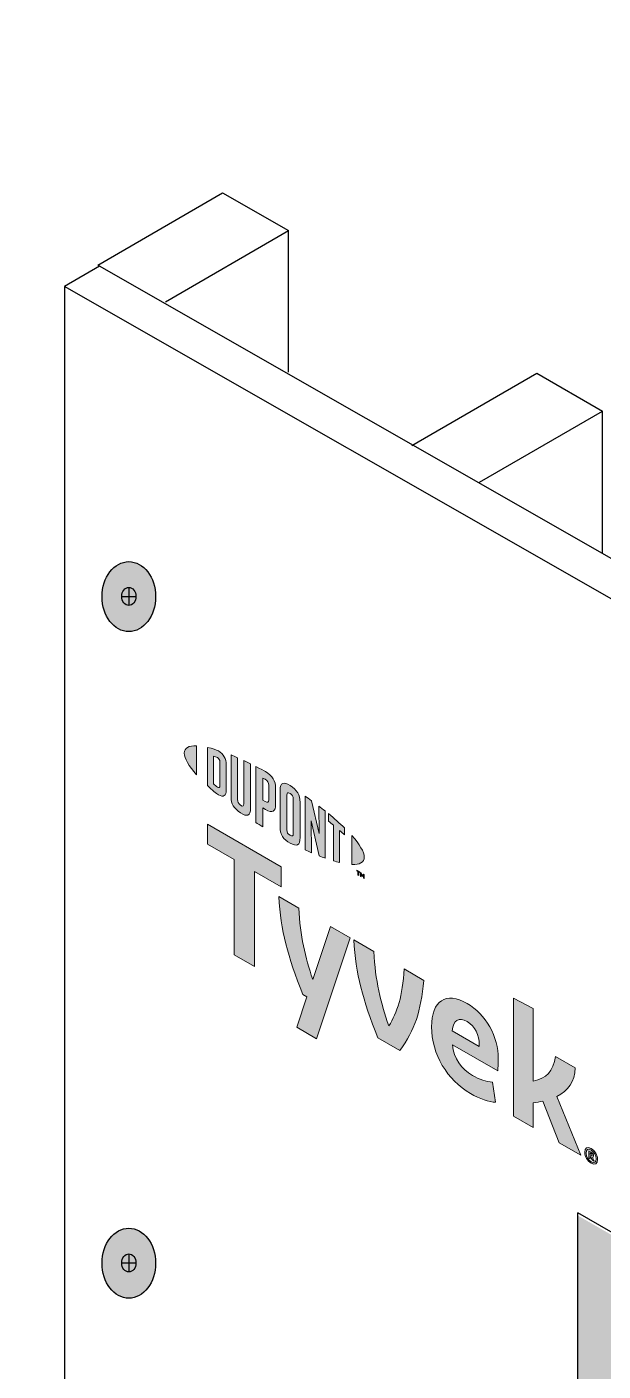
# Model space of a CAD drawing. Header units: inches. Extents: x -20.7 to 76.3, y -55.2 to 19.1.
# Drawn here: x 2.544 to 3.638, y -27.464 to -24.914 of the extents above; entities that cross this region are included whole.
import ezdxf

# ---------------------------------------------------------------- set-up
doc = ezdxf.new("R2010")
doc.units = ezdxf.units.IN
doc.header["$MEASUREMENT"] = 0
for name, color, linetype, lineweight in [('.ATI-HATCH', 7, 'Continuous', 0), ('G-ANNO-TTLB', 7, 'Continuous', 0), ('LOGOS', 7, 'Continuous', 0), ('TYVEK', 7, 'Continuous', 0)]:
    doc.layers.add(name, color=color, linetype=linetype, lineweight=lineweight)

# ---------------------------------------------------------------- blocks, each defined once
blk = doc.blocks.new('Block_584')
at = {"layer": 'LOGOS', "true_color": 0x848484, "transparency": 33554687}
h = blk.add_hatch(color=252, dxfattribs=at)
h.dxf.hatch_style = 2
edge = h.paths.add_edge_path()
edge.add_spline(control_points=[(2.8427, -26.292), (2.8427, -26.3021), (2.8512, -26.3164), (2.866, -26.333), (2.866, -26.333), (2.866, -26.2782), (2.866, -26.2782), (2.8512, -26.2777), (2.8427, -26.2821), (2.8427, -26.292)], knot_values=[0, 0, 0, 0, 1, 1, 1, 2, 2, 2, 3, 3, 3, 3], degree=3, periodic=0)
h = blk.add_hatch(color=252, dxfattribs=at)
h.dxf.hatch_style = 2
edge = h.paths.add_edge_path()
edge.add_spline(control_points=[(2.9105, -26.3536), (2.9105, -26.3578), (2.9083, -26.3579), (2.9057, -26.3564), (2.9036, -26.3552), (2.9005, -26.3525), (2.8979, -26.3502), (2.8979, -26.3502), (2.8979, -26.2979), (2.8979, -26.2979), (2.9005, -26.2986), (2.9036, -26.2995), (2.9057, -26.3007), (2.9083, -26.3022), (2.9105, -26.3049), (2.9105, -26.3091), (2.9105, -26.3091), (2.9105, -26.3536), (2.9105, -26.3536)], knot_values=[0, 0, 0, 0, 1, 1, 1, 2, 2, 2, 3, 3, 3, 4, 4, 4, 5, 5, 5, 6, 6, 6, 6], degree=3, periodic=0)
edge = h.paths.add_edge_path()
edge.add_spline(control_points=[(2.9074, -26.288), (2.9033, -26.2856), (2.8973, -26.2836), (2.8865, -26.2812), (2.8865, -26.2812), (2.8865, -26.3538), (2.8865, -26.3538), (2.896, -26.3625), (2.9033, -26.3687), (2.9074, -26.3711), (2.9169, -26.3766), (2.9223, -26.373), (2.9223, -26.3622), (2.9223, -26.3622), (2.9223, -26.3141), (2.9223, -26.3141), (2.9223, -26.3033), (2.9169, -26.2935), (2.9074, -26.288)], knot_values=[0, 0, 0, 0, 1, 1, 1, 2, 2, 2, 3, 3, 3, 4, 4, 4, 5, 5, 5, 6, 6, 6, 6], degree=3, periodic=0)
h = blk.add_hatch(color=252, dxfattribs=at)
h.dxf.hatch_style = 2
edge = h.paths.add_edge_path()
edge.add_spline(control_points=[(2.9555, -26.3881), (2.9555, -26.3923), (2.9543, -26.3942), (2.9497, -26.3909), (2.9452, -26.3877), (2.944, -26.3848), (2.944, -26.3799), (2.944, -26.3799), (2.944, -26.3009), (2.944, -26.3009), (2.941, -26.2995), (2.9344, -26.2968), (2.9315, -26.2956), (2.9315, -26.2956), (2.9315, -26.3755), (2.9315, -26.3755), (2.9315, -26.3882), (2.9369, -26.3963), (2.9497, -26.4054), (2.9614, -26.4136), (2.9686, -26.411), (2.9686, -26.3968), (2.9686, -26.3968), (2.9686, -26.3125), (2.9686, -26.3125), (2.9661, -26.3112), (2.9581, -26.3074), (2.9555, -26.3062), (2.9555, -26.3062), (2.9555, -26.3881), (2.9555, -26.3881)], knot_values=[0, 0, 0, 0, 1, 1, 1, 2, 2, 2, 3, 3, 3, 4, 4, 4, 5, 5, 5, 6, 6, 6, 7, 7, 7, 8, 8, 8, 9, 9, 9, 10, 10, 10, 10], degree=3, periodic=0)
h = blk.add_hatch(color=252, dxfattribs=at)
h.dxf.hatch_style = 2
edge = h.paths.add_edge_path()
edge.add_spline(control_points=[(3.003, -26.3808), (3.003, -26.3854), (3.0016, -26.3869), (2.9963, -26.3838), (2.9963, -26.3838), (2.9918, -26.3812), (2.9918, -26.3812), (2.9918, -26.3812), (2.9918, -26.3393), (2.9918, -26.3393), (2.9938, -26.3403), (2.9949, -26.3409), (2.9961, -26.3416), (3.0018, -26.3449), (3.003, -26.3481), (3.003, -26.3528), (3.003, -26.3528), (3.003, -26.3808), (3.003, -26.3808)], knot_values=[0, 0, 0, 0, 1, 1, 1, 2, 2, 2, 3, 3, 3, 4, 4, 4, 5, 5, 5, 6, 6, 6, 6], degree=3, periodic=0)
edge = h.paths.add_edge_path()
edge.add_spline(control_points=[(2.9969, -26.3272), (2.9946, -26.3259), (2.9863, -26.3215), (2.9787, -26.3176), (2.9787, -26.3176), (2.9787, -26.4239), (2.9787, -26.4239), (2.9813, -26.4255), (2.9881, -26.4299), (2.9918, -26.4321), (2.9918, -26.4321), (2.9918, -26.396), (2.9918, -26.396), (2.9918, -26.396), (2.9969, -26.3989), (2.9969, -26.3989), (3.0105, -26.4068), (3.0162, -26.403), (3.0162, -26.3895), (3.0162, -26.3895), (3.0162, -26.3582), (3.0162, -26.3582), (3.0162, -26.345), (3.0098, -26.3347), (2.9969, -26.3272)], knot_values=[0, 0, 0, 0, 1, 1, 1, 2, 2, 2, 3, 3, 3, 4, 4, 4, 5, 5, 5, 6, 6, 6, 7, 7, 7, 8, 8, 8, 8], degree=3, periodic=0)
h = blk.add_hatch(color=252, dxfattribs=at)
h.dxf.hatch_style = 2
edge = h.paths.add_edge_path()
edge.add_spline(control_points=[(3.0496, -26.4448), (3.0496, -26.449), (3.0483, -26.4505), (3.0437, -26.448), (3.039, -26.4454), (3.0377, -26.4423), (3.0377, -26.4379), (3.0377, -26.4379), (3.0377, -26.3717), (3.0377, -26.3717), (3.0377, -26.3673), (3.039, -26.3656), (3.0437, -26.3685), (3.0483, -26.3714), (3.0496, -26.3743), (3.0496, -26.3785), (3.0496, -26.3785), (3.0496, -26.4448), (3.0496, -26.4448)], knot_values=[0, 0, 0, 0, 1, 1, 1, 2, 2, 2, 3, 3, 3, 4, 4, 4, 5, 5, 5, 6, 6, 6, 6], degree=3, periodic=0)
edge = h.paths.add_edge_path()
edge.add_spline(control_points=[(3.0437, -26.3537), (3.0317, -26.346), (3.0245, -26.348), (3.0245, -26.362), (3.0245, -26.362), (3.0245, -26.4315), (3.0245, -26.4315), (3.0245, -26.4463), (3.031, -26.4562), (3.0437, -26.4629), (3.0562, -26.4695), (3.0627, -26.4678), (3.0627, -26.4521), (3.0627, -26.4521), (3.0627, -26.3857), (3.0627, -26.3857), (3.0627, -26.3707), (3.0568, -26.362), (3.0437, -26.3537)], knot_values=[0, 0, 0, 0, 1, 1, 1, 2, 2, 2, 3, 3, 3, 4, 4, 4, 5, 5, 5, 6, 6, 6, 6], degree=3, periodic=0)
h = blk.add_hatch(color=252, dxfattribs=at)
h.dxf.hatch_style = 2
edge = h.paths.add_edge_path()
edge.add_spline(control_points=[(3.0989, -26.4447), (3.0989, -26.4447), (3.0844, -26.3824), (3.0844, -26.3824), (3.0805, -26.3795), (3.0757, -26.3761), (3.0721, -26.3736), (3.0721, -26.3736), (3.0721, -26.4756), (3.0721, -26.4756), (3.0747, -26.4769), (3.0812, -26.4798), (3.0846, -26.4813), (3.0846, -26.4813), (3.0836, -26.4205), (3.0836, -26.4205), (3.0836, -26.4205), (3.0989, -26.4871), (3.0989, -26.4871), (3.1021, -26.4884), (3.1069, -26.4902), (3.11, -26.4913), (3.11, -26.4913), (3.11, -26.4017), (3.11, -26.4017), (3.1068, -26.3991), (3.1008, -26.3945), (3.098, -26.3924), (3.098, -26.3924), (3.0989, -26.4447), (3.0989, -26.4447)], knot_values=[0, 0, 0, 0, 1, 1, 1, 2, 2, 2, 3, 3, 3, 4, 4, 4, 5, 5, 5, 6, 6, 6, 7, 7, 7, 8, 8, 8, 9, 9, 9, 10, 10, 10, 10], degree=3, periodic=0)
h = blk.add_hatch(color=252, dxfattribs=at)
h.dxf.hatch_style = 2
edge = h.paths.add_edge_path()
edge.add_spline(control_points=[(3.1165, -26.4211), (3.1197, -26.4236), (3.1229, -26.4262), (3.1259, -26.4288), (3.1259, -26.4288), (3.1259, -26.4966), (3.1259, -26.4966), (3.1288, -26.4975), (3.1341, -26.4989), (3.1376, -26.4998), (3.1376, -26.4998), (3.1376, -26.4387), (3.1376, -26.4387), (3.141, -26.4417), (3.1442, -26.4445), (3.1471, -26.4472), (3.1471, -26.4472), (3.1471, -26.4341), (3.1471, -26.4341), (3.1379, -26.4251), (3.128, -26.4164), (3.1165, -26.4069), (3.1165, -26.4069), (3.1165, -26.4211), (3.1165, -26.4211)], knot_values=[0, 0, 0, 0, 1, 1, 1, 2, 2, 2, 3, 3, 3, 4, 4, 4, 5, 5, 5, 6, 6, 6, 7, 7, 7, 8, 8, 8, 8], degree=3, periodic=0)
h = blk.add_hatch(color=252, dxfattribs=at)
h.dxf.hatch_style = 2
edge = h.paths.add_edge_path()
edge.add_spline(control_points=[(3.1844, -26.4893), (3.1844, -26.4994), (3.1759, -26.5039), (3.1611, -26.5034), (3.1611, -26.5034), (3.1611, -26.4486), (3.1611, -26.4486), (3.1759, -26.4652), (3.1844, -26.4794), (3.1844, -26.4893)], knot_values=[0, 0, 0, 0, 1, 1, 1, 2, 2, 2, 3, 3, 3, 3], degree=3, periodic=0)
h = blk.add_hatch(color=252, dxfattribs=at)
h.dxf.hatch_style = 2
edge = h.paths.add_edge_path()
edge.add_spline(control_points=[(3.1775, -26.5183), (3.1775, -26.5183), (3.1789, -26.5191), (3.1789, -26.5191), (3.1789, -26.5191), (3.181, -26.5241), (3.181, -26.5241), (3.181, -26.5241), (3.1831, -26.5215), (3.1831, -26.5215), (3.1831, -26.5215), (3.1844, -26.5223), (3.1844, -26.5223), (3.1844, -26.5223), (3.1844, -26.5302), (3.1844, -26.5302), (3.1844, -26.5302), (3.1832, -26.5295), (3.1832, -26.5295), (3.1832, -26.5295), (3.1832, -26.5239), (3.1832, -26.5239), (3.1832, -26.5239), (3.181, -26.5264), (3.181, -26.5264), (3.181, -26.5264), (3.1809, -26.5263), (3.1809, -26.5263), (3.1809, -26.5263), (3.1788, -26.5213), (3.1788, -26.5213), (3.1788, -26.5213), (3.1788, -26.5269), (3.1788, -26.5269), (3.1788, -26.5269), (3.1775, -26.5262), (3.1775, -26.5262), (3.1775, -26.5262), (3.1775, -26.5183), (3.1775, -26.5183)], knot_values=[0, 0, 0, 0, 1, 1, 1, 2, 2, 2, 3, 3, 3, 4, 4, 4, 5, 5, 5, 6, 6, 6, 7, 7, 7, 8, 8, 8, 9, 9, 9, 10, 10, 10, 11, 11, 11, 12, 12, 12, 13, 13, 13, 13], degree=3, periodic=0)
edge = h.paths.add_edge_path()
edge.add_spline(control_points=[(3.1726, -26.5169), (3.1726, -26.5169), (3.1705, -26.5156), (3.1705, -26.5156), (3.1705, -26.5156), (3.1705, -26.5142), (3.1705, -26.5142), (3.1705, -26.5142), (3.176, -26.5175), (3.176, -26.5175), (3.176, -26.5175), (3.176, -26.5188), (3.176, -26.5188), (3.176, -26.5188), (3.1739, -26.5176), (3.1739, -26.5176), (3.1739, -26.5176), (3.1739, -26.5241), (3.1739, -26.5241), (3.1739, -26.5241), (3.1726, -26.5234), (3.1726, -26.5234), (3.1726, -26.5234), (3.1726, -26.5169), (3.1726, -26.5169)], knot_values=[0, 0, 0, 0, 1, 1, 1, 2, 2, 2, 3, 3, 3, 4, 4, 4, 5, 5, 5, 6, 6, 6, 7, 7, 7, 8, 8, 8, 8], degree=3, periodic=0)
at = {"layer": 'LOGOS'}
for points, knots in [([(2.8427, -26.292), (2.8427, -26.3021), (2.8512, -26.3164), (2.866, -26.333), (2.866, -26.333), (2.866, -26.2782), (2.866, -26.2782), (2.8512, -26.2777), (2.8427, -26.2821), (2.8427, -26.292)], [0, 0, 0, 0, 1, 1, 1, 2, 2, 2, 3, 3, 3, 3]), ([(2.9074, -26.288), (2.9033, -26.2856), (2.8973, -26.2836), (2.8865, -26.2812), (2.8865, -26.2812), (2.8865, -26.3538), (2.8865, -26.3538), (2.896, -26.3625), (2.9033, -26.3687), (2.9074, -26.3711), (2.9169, -26.3766), (2.9223, -26.373), (2.9223, -26.3622), (2.9223, -26.3622), (2.9223, -26.3141), (2.9223, -26.3141), (2.9223, -26.3033), (2.9169, -26.2935), (2.9074, -26.288)], [0, 0, 0, 0, 1, 1, 1, 2, 2, 2, 3, 3, 3, 4, 4, 4, 5, 5, 5, 6, 6, 6, 6]), ([(2.9105, -26.3536), (2.9105, -26.3578), (2.9083, -26.3579), (2.9057, -26.3564), (2.9036, -26.3552), (2.9005, -26.3525), (2.8979, -26.3502), (2.8979, -26.3502), (2.8979, -26.2979), (2.8979, -26.2979), (2.9005, -26.2986), (2.9036, -26.2995), (2.9057, -26.3007), (2.9083, -26.3022), (2.9105, -26.3049), (2.9105, -26.3091), (2.9105, -26.3091), (2.9105, -26.3536), (2.9105, -26.3536)], [0, 0, 0, 0, 1, 1, 1, 2, 2, 2, 3, 3, 3, 4, 4, 4, 5, 5, 5, 6, 6, 6, 6]), ([(2.9555, -26.3881), (2.9555, -26.3923), (2.9543, -26.3942), (2.9497, -26.3909), (2.9452, -26.3877), (2.944, -26.3848), (2.944, -26.3799), (2.944, -26.3799), (2.944, -26.3009), (2.944, -26.3009), (2.941, -26.2995), (2.9344, -26.2968), (2.9315, -26.2956), (2.9315, -26.2956), (2.9315, -26.3755), (2.9315, -26.3755), (2.9315, -26.3882), (2.9369, -26.3963), (2.9497, -26.4054), (2.9614, -26.4136), (2.9686, -26.411), (2.9686, -26.3968), (2.9686, -26.3968), (2.9686, -26.3125), (2.9686, -26.3125), (2.9661, -26.3112), (2.9581, -26.3074), (2.9555, -26.3062), (2.9555, -26.3062), (2.9555, -26.3881), (2.9555, -26.3881)], [0, 0, 0, 0, 1, 1, 1, 2, 2, 2, 3, 3, 3, 4, 4, 4, 5, 5, 5, 6, 6, 6, 7, 7, 7, 8, 8, 8, 9, 9, 9, 10, 10, 10, 10]), ([(2.9969, -26.3272), (2.9946, -26.3259), (2.9863, -26.3215), (2.9787, -26.3176), (2.9787, -26.3176), (2.9787, -26.4239), (2.9787, -26.4239), (2.9813, -26.4255), (2.9881, -26.4299), (2.9918, -26.4321), (2.9918, -26.4321), (2.9918, -26.396), (2.9918, -26.396), (2.9918, -26.396), (2.9969, -26.3989), (2.9969, -26.3989), (3.0105, -26.4068), (3.0162, -26.403), (3.0162, -26.3895), (3.0162, -26.3895), (3.0162, -26.3582), (3.0162, -26.3582), (3.0162, -26.345), (3.0098, -26.3347), (2.9969, -26.3272)], [0, 0, 0, 0, 1, 1, 1, 2, 2, 2, 3, 3, 3, 4, 4, 4, 5, 5, 5, 6, 6, 6, 7, 7, 7, 8, 8, 8, 8]), ([(3.003, -26.3808), (3.003, -26.3854), (3.0016, -26.3869), (2.9963, -26.3838), (2.9963, -26.3838), (2.9918, -26.3812), (2.9918, -26.3812), (2.9918, -26.3812), (2.9918, -26.3393), (2.9918, -26.3393), (2.9938, -26.3403), (2.9949, -26.3409), (2.9961, -26.3416), (3.0018, -26.3449), (3.003, -26.3481), (3.003, -26.3528), (3.003, -26.3528), (3.003, -26.3808), (3.003, -26.3808)], [0, 0, 0, 0, 1, 1, 1, 2, 2, 2, 3, 3, 3, 4, 4, 4, 5, 5, 5, 6, 6, 6, 6]), ([(3.0437, -26.3537), (3.0317, -26.346), (3.0245, -26.348), (3.0245, -26.362), (3.0245, -26.362), (3.0245, -26.4315), (3.0245, -26.4315), (3.0245, -26.4463), (3.031, -26.4562), (3.0437, -26.4629), (3.0562, -26.4695), (3.0627, -26.4678), (3.0627, -26.4521), (3.0627, -26.4521), (3.0627, -26.3857), (3.0627, -26.3857), (3.0627, -26.3707), (3.0568, -26.362), (3.0437, -26.3537)], [0, 0, 0, 0, 1, 1, 1, 2, 2, 2, 3, 3, 3, 4, 4, 4, 5, 5, 5, 6, 6, 6, 6]), ([(3.0496, -26.4448), (3.0496, -26.449), (3.0483, -26.4505), (3.0437, -26.448), (3.039, -26.4454), (3.0377, -26.4423), (3.0377, -26.4379), (3.0377, -26.4379), (3.0377, -26.3717), (3.0377, -26.3717), (3.0377, -26.3673), (3.039, -26.3656), (3.0437, -26.3685), (3.0483, -26.3714), (3.0496, -26.3743), (3.0496, -26.3785), (3.0496, -26.3785), (3.0496, -26.4448), (3.0496, -26.4448)], [0, 0, 0, 0, 1, 1, 1, 2, 2, 2, 3, 3, 3, 4, 4, 4, 5, 5, 5, 6, 6, 6, 6]), ([(3.0989, -26.4447), (3.0989, -26.4447), (3.0844, -26.3824), (3.0844, -26.3824), (3.0805, -26.3795), (3.0757, -26.3761), (3.0721, -26.3736), (3.0721, -26.3736), (3.0721, -26.4756), (3.0721, -26.4756), (3.0747, -26.4769), (3.0812, -26.4798), (3.0846, -26.4813), (3.0846, -26.4813), (3.0836, -26.4205), (3.0836, -26.4205), (3.0836, -26.4205), (3.0989, -26.4871), (3.0989, -26.4871), (3.1021, -26.4884), (3.1069, -26.4902), (3.11, -26.4913), (3.11, -26.4913), (3.11, -26.4017), (3.11, -26.4017), (3.1068, -26.3991), (3.1008, -26.3945), (3.098, -26.3924), (3.098, -26.3924), (3.0989, -26.4447), (3.0989, -26.4447)], [0, 0, 0, 0, 1, 1, 1, 2, 2, 2, 3, 3, 3, 4, 4, 4, 5, 5, 5, 6, 6, 6, 7, 7, 7, 8, 8, 8, 9, 9, 9, 10, 10, 10, 10]), ([(3.1165, -26.4211), (3.1197, -26.4236), (3.1229, -26.4262), (3.1259, -26.4288), (3.1259, -26.4288), (3.1259, -26.4966), (3.1259, -26.4966), (3.1288, -26.4975), (3.1341, -26.4989), (3.1376, -26.4998), (3.1376, -26.4998), (3.1376, -26.4387), (3.1376, -26.4387), (3.141, -26.4417), (3.1442, -26.4445), (3.1471, -26.4472), (3.1471, -26.4472), (3.1471, -26.4341), (3.1471, -26.4341), (3.1379, -26.4251), (3.128, -26.4164), (3.1165, -26.4069), (3.1165, -26.4069), (3.1165, -26.4211), (3.1165, -26.4211)], [0, 0, 0, 0, 1, 1, 1, 2, 2, 2, 3, 3, 3, 4, 4, 4, 5, 5, 5, 6, 6, 6, 7, 7, 7, 8, 8, 8, 8]), ([(3.1844, -26.4893), (3.1844, -26.4994), (3.1759, -26.5039), (3.1611, -26.5034), (3.1611, -26.5034), (3.1611, -26.4486), (3.1611, -26.4486), (3.1759, -26.4652), (3.1844, -26.4794), (3.1844, -26.4893)], [0, 0, 0, 0, 1, 1, 1, 2, 2, 2, 3, 3, 3, 3]), ([(3.1726, -26.5169), (3.1726, -26.5169), (3.1705, -26.5156), (3.1705, -26.5156), (3.1705, -26.5156), (3.1705, -26.5142), (3.1705, -26.5142), (3.1705, -26.5142), (3.176, -26.5175), (3.176, -26.5175), (3.176, -26.5175), (3.176, -26.5188), (3.176, -26.5188), (3.176, -26.5188), (3.1739, -26.5176), (3.1739, -26.5176), (3.1739, -26.5176), (3.1739, -26.5241), (3.1739, -26.5241), (3.1739, -26.5241), (3.1726, -26.5234), (3.1726, -26.5234), (3.1726, -26.5234), (3.1726, -26.5169), (3.1726, -26.5169)], [0, 0, 0, 0, 1, 1, 1, 2, 2, 2, 3, 3, 3, 4, 4, 4, 5, 5, 5, 6, 6, 6, 7, 7, 7, 8, 8, 8, 8]), ([(3.1775, -26.5183), (3.1775, -26.5183), (3.1789, -26.5191), (3.1789, -26.5191), (3.1789, -26.5191), (3.181, -26.5241), (3.181, -26.5241), (3.181, -26.5241), (3.1831, -26.5215), (3.1831, -26.5215), (3.1831, -26.5215), (3.1844, -26.5223), (3.1844, -26.5223), (3.1844, -26.5223), (3.1844, -26.5302), (3.1844, -26.5302), (3.1844, -26.5302), (3.1832, -26.5295), (3.1832, -26.5295), (3.1832, -26.5295), (3.1832, -26.5239), (3.1832, -26.5239), (3.1832, -26.5239), (3.181, -26.5264), (3.181, -26.5264), (3.181, -26.5264), (3.1809, -26.5263), (3.1809, -26.5263), (3.1809, -26.5263), (3.1788, -26.5213), (3.1788, -26.5213), (3.1788, -26.5213), (3.1788, -26.5269), (3.1788, -26.5269), (3.1788, -26.5269), (3.1775, -26.5262), (3.1775, -26.5262), (3.1775, -26.5262), (3.1775, -26.5183), (3.1775, -26.5183)], [0, 0, 0, 0, 1, 1, 1, 2, 2, 2, 3, 3, 3, 4, 4, 4, 5, 5, 5, 6, 6, 6, 7, 7, 7, 8, 8, 8, 9, 9, 9, 10, 10, 10, 11, 11, 11, 12, 12, 12, 13, 13, 13, 13])]:
    blk.add_open_spline(points, degree=3, knots=knots, dxfattribs=at)
blk = doc.blocks.new('Block_588')
at = {"layer": 'LOGOS', "true_color": 0x848484, "transparency": 33554687}
h = blk.add_hatch(color=252, dxfattribs=at)
h.dxf.hatch_style = 2
h.paths.add_polyline_path([(3.0268, -26.5078), (2.8865, -26.4268), (2.8865, -26.4649), (2.9372, -26.4941), (2.9372, -26.6746), (2.9761, -26.6971), (2.9761, -26.5166), (3.0268, -26.5459)])
h = blk.add_hatch(color=252, dxfattribs=at)
h.dxf.hatch_style = 2
edge = h.paths.add_edge_path()
edge.add_spline(control_points=[(3.26, -26.7014), (3.2575, -26.7534), (3.2472, -26.7837), (3.2311, -26.8097), (3.2156, -26.7654), (3.2055, -26.7234), (3.2025, -26.6683), (3.2025, -26.6683), (3.1646, -26.6464), (3.1646, -26.6464), (3.1687, -26.7115), (3.181, -26.7589), (3.2104, -26.8324), (3.2104, -26.8324), (3.2521, -26.8565), (3.2521, -26.8565), (3.2804, -26.8163), (3.2921, -26.7828), (3.2976, -26.7232), (3.2976, -26.7232), (3.26, -26.7014), (3.26, -26.7014)], knot_values=[0, 0, 0, 0, 1, 1, 1, 2, 2, 2, 3, 3, 3, 4, 4, 4, 5, 5, 5, 6, 6, 6, 7, 7, 7, 7], degree=3, periodic=0)
h = blk.add_hatch(color=252, dxfattribs=at)
h.dxf.hatch_style = 2
edge = h.paths.add_edge_path()
edge.add_spline(control_points=[(3.3512, -26.8188), (3.3512, -26.8188), (3.403, -26.8487), (3.403, -26.8487), (3.403, -26.8487), (3.403, -26.8449), (3.403, -26.8449), (3.403, -26.8274), (3.3948, -26.8099), (3.3798, -26.8012), (3.364, -26.7921), (3.3537, -26.799), (3.3512, -26.8188)], knot_values=[0, 0, 0, 0, 1, 1, 1, 2, 2, 2, 3, 3, 3, 4, 4, 4, 4], degree=3, periodic=0)
edge = h.paths.add_edge_path()
edge.add_spline(control_points=[(3.4338, -26.9545), (3.4218, -26.9538), (3.4041, -26.948), (3.3861, -26.9376), (3.3422, -26.9123), (3.3123, -26.8631), (3.3123, -26.8113), (3.3123, -26.7616), (3.3398, -26.7438), (3.3798, -26.7669), (3.4155, -26.7875), (3.439, -26.8301), (3.439, -26.8719), (3.439, -26.8813), (3.4384, -26.8891), (3.4379, -26.895), (3.4379, -26.895), (3.3518, -26.8453), (3.3518, -26.8453), (3.3553, -26.8723), (3.3681, -26.891), (3.3899, -26.9036), (3.4033, -26.9113), (3.4161, -26.9152), (3.4278, -26.9164), (3.4278, -26.9164), (3.4338, -26.9545), (3.4338, -26.9545)], knot_values=[0, 0, 0, 0, 1, 1, 1, 2, 2, 2, 3, 3, 3, 4, 4, 4, 5, 5, 5, 6, 6, 6, 7, 7, 7, 8, 8, 8, 9, 9, 9, 9], degree=3, periodic=0)
h = blk.add_hatch(color=252, dxfattribs=at)
h.dxf.hatch_style = 2
edge = h.paths.add_edge_path()
edge.add_spline(control_points=[(3.5504, -26.9434), (3.5504, -26.9434), (3.5956, -27.0548), (3.5956, -27.0548), (3.5956, -27.0548), (3.5547, -27.0312), (3.5547, -27.0312), (3.5547, -27.0312), (3.5234, -26.9522), (3.5234, -26.9522), (3.5177, -26.9536), (3.5117, -26.9548), (3.5051, -26.9557), (3.5051, -26.9557), (3.5051, -27.0026), (3.5051, -27.0026), (3.5051, -27.0026), (3.4676, -26.9809), (3.4676, -26.9809), (3.4676, -26.9809), (3.4676, -26.757), (3.4676, -26.757), (3.4676, -26.757), (3.5051, -26.7765), (3.5051, -26.7765), (3.5051, -26.7765), (3.5051, -26.9142), (3.5051, -26.9142), (3.5308, -26.9099), (3.5433, -26.8953), (3.5476, -26.8675), (3.5476, -26.8675), (3.585, -26.8891), (3.585, -26.8891), (3.5841, -26.9155), (3.5722, -26.9326), (3.5504, -26.9434)], knot_values=[0, 0, 0, 0, 1, 1, 1, 2, 2, 2, 3, 3, 3, 4, 4, 4, 5, 5, 5, 6, 6, 6, 7, 7, 7, 8, 8, 8, 9, 9, 9, 10, 10, 10, 11, 11, 11, 12, 12, 12, 12], degree=3, periodic=0)
at = {"layer": 'LOGOS'}
blk.add_lwpolyline([(3.0268, -26.5078), (2.8865, -26.4268), (2.8865, -26.4649), (2.9372, -26.4941), (2.9372, -26.6746), (2.9761, -26.6971), (2.9761, -26.5166), (3.0268, -26.5459)], close=True, dxfattribs=at)
for points, knots in [([(3.26, -26.7014), (3.2575, -26.7534), (3.2472, -26.7837), (3.2311, -26.8097), (3.2156, -26.7654), (3.2055, -26.7234), (3.2025, -26.6683), (3.2025, -26.6683), (3.1646, -26.6464), (3.1646, -26.6464), (3.1687, -26.7115), (3.181, -26.7589), (3.2104, -26.8324), (3.2104, -26.8324), (3.2521, -26.8565), (3.2521, -26.8565), (3.2804, -26.8163), (3.2921, -26.7828), (3.2976, -26.7232), (3.2976, -26.7232), (3.26, -26.7014), (3.26, -26.7014)], [0, 0, 0, 0, 1, 1, 1, 2, 2, 2, 3, 3, 3, 4, 4, 4, 5, 5, 5, 6, 6, 6, 7, 7, 7, 7]), ([(3.4338, -26.9545), (3.4218, -26.9538), (3.4041, -26.948), (3.3861, -26.9376), (3.3422, -26.9123), (3.3123, -26.8631), (3.3123, -26.8113), (3.3123, -26.7616), (3.3398, -26.7438), (3.3798, -26.7669), (3.4155, -26.7875), (3.439, -26.8301), (3.439, -26.8719), (3.439, -26.8813), (3.4384, -26.8891), (3.4379, -26.895), (3.4379, -26.895), (3.3518, -26.8453), (3.3518, -26.8453), (3.3553, -26.8723), (3.3681, -26.891), (3.3899, -26.9036), (3.4033, -26.9113), (3.4161, -26.9152), (3.4278, -26.9164), (3.4278, -26.9164), (3.4338, -26.9545), (3.4338, -26.9545)], [0, 0, 0, 0, 1, 1, 1, 2, 2, 2, 3, 3, 3, 4, 4, 4, 5, 5, 5, 6, 6, 6, 7, 7, 7, 8, 8, 8, 9, 9, 9, 9]), ([(3.5504, -26.9434), (3.5504, -26.9434), (3.5956, -27.0548), (3.5956, -27.0548), (3.5956, -27.0548), (3.5547, -27.0312), (3.5547, -27.0312), (3.5547, -27.0312), (3.5234, -26.9522), (3.5234, -26.9522), (3.5177, -26.9536), (3.5117, -26.9548), (3.5051, -26.9557), (3.5051, -26.9557), (3.5051, -27.0026), (3.5051, -27.0026), (3.5051, -27.0026), (3.4676, -26.9809), (3.4676, -26.9809), (3.4676, -26.9809), (3.4676, -26.757), (3.4676, -26.757), (3.4676, -26.757), (3.5051, -26.7765), (3.5051, -26.7765), (3.5051, -26.7765), (3.5051, -26.9142), (3.5051, -26.9142), (3.5308, -26.9099), (3.5433, -26.8953), (3.5476, -26.8675), (3.5476, -26.8675), (3.585, -26.8891), (3.585, -26.8891), (3.5841, -26.9155), (3.5722, -26.9326), (3.5504, -26.9434)], [0, 0, 0, 0, 1, 1, 1, 2, 2, 2, 3, 3, 3, 4, 4, 4, 5, 5, 5, 6, 6, 6, 7, 7, 7, 8, 8, 8, 9, 9, 9, 10, 10, 10, 11, 11, 11, 12, 12, 12, 12]), ([(3.3512, -26.8188), (3.3512, -26.8188), (3.403, -26.8487), (3.403, -26.8487), (3.403, -26.8487), (3.403, -26.8449), (3.403, -26.8449), (3.403, -26.8274), (3.3948, -26.8099), (3.3798, -26.8012), (3.364, -26.7921), (3.3537, -26.799), (3.3512, -26.8188)], [0, 0, 0, 0, 1, 1, 1, 2, 2, 2, 3, 3, 3, 4, 4, 4, 4])]:
    blk.add_open_spline(points, degree=3, knots=knots, dxfattribs=at)
blk = doc.blocks.new('Block_587')
at = {"layer": 'LOGOS', "true_color": 0x848484, "transparency": 33554687}
h = blk.add_hatch(color=252, dxfattribs=at)
h.dxf.hatch_style = 2
edge = h.paths.add_edge_path()
edge.add_spline(control_points=[(3.1204, -26.6208), (3.1204, -26.6208), (3.0866, -26.7215), (3.0866, -26.7215), (3.0723, -26.6794), (3.063, -26.6387), (3.0601, -26.586), (3.0601, -26.586), (3.0222, -26.5642), (3.0222, -26.5642), (3.0263, -26.6293), (3.0386, -26.6767), (3.068, -26.7502), (3.068, -26.7502), (3.0756, -26.7545), (3.0756, -26.7545), (3.0756, -26.7545), (3.0563, -26.8121), (3.0563, -26.8121), (3.0563, -26.8121), (3.0939, -26.8338), (3.0939, -26.8338), (3.0939, -26.8338), (3.158, -26.6425), (3.158, -26.6425), (3.158, -26.6425), (3.1204, -26.6208), (3.1204, -26.6208)], knot_values=[0, 0, 0, 0, 1, 1, 1, 2, 2, 2, 3, 3, 3, 4, 4, 4, 5, 5, 5, 6, 6, 6, 7, 7, 7, 8, 8, 8, 9, 9, 9, 9], degree=3, periodic=0)
at = {"layer": 'LOGOS'}
blk.add_open_spline([(3.1204, -26.6208), (3.1204, -26.6208), (3.0866, -26.7215), (3.0866, -26.7215), (3.0723, -26.6794), (3.063, -26.6387), (3.0601, -26.586), (3.0601, -26.586), (3.0222, -26.5642), (3.0222, -26.5642), (3.0263, -26.6293), (3.0386, -26.6767), (3.068, -26.7502), (3.068, -26.7502), (3.0756, -26.7545), (3.0756, -26.7545), (3.0756, -26.7545), (3.0563, -26.8121), (3.0563, -26.8121), (3.0563, -26.8121), (3.0939, -26.8338), (3.0939, -26.8338), (3.0939, -26.8338), (3.158, -26.6425), (3.158, -26.6425), (3.158, -26.6425), (3.1204, -26.6208), (3.1204, -26.6208)], degree=3, knots=[0, 0, 0, 0, 1, 1, 1, 2, 2, 2, 3, 3, 3, 4, 4, 4, 5, 5, 5, 6, 6, 6, 7, 7, 7, 8, 8, 8, 9, 9, 9, 9], dxfattribs=at)
blk.add_blockref('Block_588', (0, 0), dxfattribs=at)
blk = doc.blocks.new('Block_589')
at = {"layer": 'LOGOS', "true_color": 0x848484, "transparency": 33554687}
h = blk.add_hatch(color=252, dxfattribs=at)
h.dxf.hatch_style = 2
edge = h.paths.add_edge_path()
edge.add_spline(control_points=[(3.6136, -27.0505), (3.6136, -27.0505), (3.6136, -27.0546), (3.6136, -27.0546), (3.6136, -27.0546), (3.6152, -27.0555), (3.6152, -27.0555), (3.6167, -27.0563), (3.6175, -27.0563), (3.6175, -27.0548), (3.6175, -27.0532), (3.6167, -27.0522), (3.6152, -27.0514), (3.6152, -27.0514), (3.6136, -27.0505), (3.6136, -27.0505)], knot_values=[0, 0, 0, 0, 1, 1, 1, 2, 2, 2, 3, 3, 3, 4, 4, 4, 5, 5, 5, 5], degree=3, periodic=0)
edge = h.paths.add_edge_path()
edge.add_spline(control_points=[(3.611, -27.0463), (3.611, -27.0463), (3.6152, -27.0488), (3.6152, -27.0488), (3.6185, -27.0507), (3.6201, -27.0534), (3.6201, -27.0563), (3.6201, -27.0582), (3.6193, -27.0592), (3.6177, -27.059), (3.6185, -27.0613), (3.6196, -27.0636), (3.6209, -27.0662), (3.6209, -27.0662), (3.6178, -27.0644), (3.6178, -27.0644), (3.6166, -27.0621), (3.6157, -27.06), (3.615, -27.0579), (3.615, -27.0579), (3.6136, -27.0571), (3.6136, -27.0571), (3.6136, -27.0571), (3.6136, -27.062), (3.6136, -27.062), (3.6136, -27.062), (3.611, -27.0605), (3.611, -27.0605), (3.611, -27.0605), (3.611, -27.0463), (3.611, -27.0463)], knot_values=[0, 0, 0, 0, 1, 1, 1, 2, 2, 2, 3, 3, 3, 4, 4, 4, 5, 5, 5, 6, 6, 6, 7, 7, 7, 8, 8, 8, 9, 9, 9, 10, 10, 10, 10], degree=3, periodic=0)
edge = h.paths.add_edge_path()
edge.add_spline(control_points=[(3.6153, -27.0452), (3.6094, -27.0418), (3.606, -27.0438), (3.606, -27.0508), (3.606, -27.0579), (3.6094, -27.0637), (3.6153, -27.0672), (3.6212, -27.0706), (3.6246, -27.0687), (3.6246, -27.0616), (3.6246, -27.0545), (3.6212, -27.0486), (3.6153, -27.0452)], knot_values=[0, 0, 0, 0, 1, 1, 1, 2, 2, 2, 3, 3, 3, 4, 4, 4, 4], degree=3, periodic=0)
edge = h.paths.add_edge_path()
edge.add_spline(control_points=[(3.6153, -27.0424), (3.6226, -27.0466), (3.6275, -27.0548), (3.6275, -27.0632), (3.6275, -27.0716), (3.6226, -27.0741), (3.6153, -27.0699), (3.6079, -27.0656), (3.6032, -27.0576), (3.6032, -27.0492), (3.6032, -27.0408), (3.608, -27.0382), (3.6153, -27.0424)], knot_values=[0, 0, 0, 0, 1, 1, 1, 2, 2, 2, 3, 3, 3, 4, 4, 4, 4], degree=3, periodic=0)
at = {"layer": 'LOGOS'}
for points, knots in [([(3.6153, -27.0424), (3.6226, -27.0466), (3.6275, -27.0548), (3.6275, -27.0632), (3.6275, -27.0716), (3.6226, -27.0741), (3.6153, -27.0699), (3.6079, -27.0656), (3.6032, -27.0576), (3.6032, -27.0492), (3.6032, -27.0408), (3.608, -27.0382), (3.6153, -27.0424)], [0, 0, 0, 0, 1, 1, 1, 2, 2, 2, 3, 3, 3, 4, 4, 4, 4]), ([(3.6153, -27.0452), (3.6094, -27.0418), (3.606, -27.0438), (3.606, -27.0508), (3.606, -27.0579), (3.6094, -27.0637), (3.6153, -27.0672), (3.6212, -27.0706), (3.6246, -27.0687), (3.6246, -27.0616), (3.6246, -27.0545), (3.6212, -27.0486), (3.6153, -27.0452)], [0, 0, 0, 0, 1, 1, 1, 2, 2, 2, 3, 3, 3, 4, 4, 4, 4]), ([(3.611, -27.0463), (3.611, -27.0463), (3.6152, -27.0488), (3.6152, -27.0488), (3.6185, -27.0507), (3.6201, -27.0534), (3.6201, -27.0563), (3.6201, -27.0582), (3.6193, -27.0592), (3.6177, -27.059), (3.6185, -27.0613), (3.6196, -27.0636), (3.6209, -27.0662), (3.6209, -27.0662), (3.6178, -27.0644), (3.6178, -27.0644), (3.6166, -27.0621), (3.6157, -27.06), (3.615, -27.0579), (3.615, -27.0579), (3.6136, -27.0571), (3.6136, -27.0571), (3.6136, -27.0571), (3.6136, -27.062), (3.6136, -27.062), (3.6136, -27.062), (3.611, -27.0605), (3.611, -27.0605), (3.611, -27.0605), (3.611, -27.0463), (3.611, -27.0463)], [0, 0, 0, 0, 1, 1, 1, 2, 2, 2, 3, 3, 3, 4, 4, 4, 5, 5, 5, 6, 6, 6, 7, 7, 7, 8, 8, 8, 9, 9, 9, 10, 10, 10, 10]), ([(3.6136, -27.0505), (3.6136, -27.0505), (3.6136, -27.0546), (3.6136, -27.0546), (3.6136, -27.0546), (3.6152, -27.0555), (3.6152, -27.0555), (3.6167, -27.0563), (3.6175, -27.0563), (3.6175, -27.0548), (3.6175, -27.0532), (3.6167, -27.0522), (3.6152, -27.0514), (3.6152, -27.0514), (3.6136, -27.0505), (3.6136, -27.0505)], [0, 0, 0, 0, 1, 1, 1, 2, 2, 2, 3, 3, 3, 4, 4, 4, 5, 5, 5, 5])]:
    blk.add_open_spline(points, degree=3, knots=knots, dxfattribs=at)
blk = doc.blocks.new('Block_586')
at = {"layer": 'LOGOS'}
for name in ['Block_587', 'Block_589']:
    blk.add_blockref(name, (0, 0), dxfattribs=at)
blk = doc.blocks.new('Block_585')
at = {"layer": 'LOGOS'}
blk.add_blockref('Block_586', (0, 0), dxfattribs=at)
blk = doc.blocks.new('Block_583')
at = {"layer": 'LOGOS'}
for name in ['Block_584', 'Block_585']:
    blk.add_blockref(name, (0, 0), dxfattribs=at)

msp = doc.modelspace()

# ---------------------------------------------------------------- hatches: boundary and pattern name
at = {"layer": '.ATI-HATCH', "true_color": 0x848484, "transparency": 33554559}
msp.add_hatch(color=252, dxfattribs=at).paths.add_polyline_path([(3.5898, -27.1692), (3.5898, -27.4908), (3.9425, -27.6883), (3.944, -27.6883), (3.944, -27.6892), (5.4517, -28.5617), (5.4491, -28.2367)])
at = {"layer": 'G-ANNO-TTLB', "true_color": 0xff00ff, "transparency": 33554687}
h = msp.add_hatch(color=6, dxfattribs=at)
edge = h.paths.add_edge_path()
edge.add_spline(control_points=[(20.0382, -55.2136), (20.0382, -55.2136), (-20.6495, -55.2136), (-20.6495, -55.2136), (-20.6495, -55.2136), (-20.6495, -21.0886), (-20.6495, -21.0886), (-20.6495, -21.0886), (20.0382, -21.0886), (20.0382, -21.0886), (20.0382, -21.0886), (20.0382, -55.2136), (20.0382, -55.2136)], knot_values=[0, 0, 0, 0, 1, 1, 1, 2, 2, 2, 3, 3, 3, 4, 4, 4, 4], degree=3, periodic=0)
edge = h.paths.add_edge_path()
edge.add_spline(control_points=[(-20.5245, -21.2136), (-20.5245, -21.2136), (-20.5245, -55.0886), (-20.5245, -55.0886), (-20.5245, -55.0886), (19.9132, -55.0886), (19.9132, -55.0886), (19.9132, -55.0886), (19.9132, -21.2136), (19.9132, -21.2136), (19.9132, -21.2136), (-20.5245, -21.2136), (-20.5245, -21.2136)], knot_values=[0, 0, 0, 0, 1, 1, 1, 2, 2, 2, 3, 3, 3, 4, 4, 4, 4], degree=3, periodic=0)
edge.add_line((-20.5245, -21.2136), (-20.5245, -21.2136))
at = {"layer": 'TYVEK', "true_color": 0x003b71, "transparency": 33554687}
h = msp.add_hatch(color=156, dxfattribs=at)
h.dxf.hatch_style = 2
edge = h.paths.add_edge_path()
edge.add_ellipse((2.7374, -25.9952), major_axis=(0, 0.0664), ratio=0.766948, start_angle=0, end_angle=360)
h = msp.add_hatch(color=156, dxfattribs=at)
h.dxf.hatch_style = 2
edge = h.paths.add_edge_path()
edge.add_ellipse((2.7374, -27.2598), major_axis=(0, 0.0664), ratio=0.766948, start_angle=0, end_angle=360)

# ---------------------------------------------------------------- linework, layer by layer
at = {"layer": '.ATI-HATCH'}
for points in [[(3.5898, -27.1692), (3.5898, -27.4908), (3.9425, -27.6883), (3.944, -27.6883), (3.944, -27.6892), (5.4517, -28.5617), (5.4491, -28.2367)], [(3.5434, -27.4577)], [(3.5434, -27.4577)]]:
    msp.add_lwpolyline(points, dxfattribs=at)
at = {"layer": 'G-ANNO-TTLB'}
for points in [[(20.0382, -55.2136), (20.0382, -55.2136), (-20.6495, -55.2136), (-20.6495, -55.2136), (-20.6495, -55.2136), (-20.6495, -21.0886), (-20.6495, -21.0886), (-20.6495, -21.0886), (20.0382, -21.0886), (20.0382, -21.0886), (20.0382, -21.0886), (20.0382, -55.2136), (20.0382, -55.2136)], [(-20.5245, -21.2136), (-20.5245, -21.2136), (-20.5245, -55.0886), (-20.5245, -55.0886), (-20.5245, -55.0886), (19.9132, -55.0886), (19.9132, -55.0886), (19.9132, -55.0886), (19.9132, -21.2136), (19.9132, -21.2136), (19.9132, -21.2136), (-20.5245, -21.2136), (-20.5245, -21.2136)]]:
    msp.add_open_spline(points, degree=3, knots=[0, 0, 0, 0, 1, 1, 1, 2, 2, 2, 3, 3, 3, 4, 4, 4, 4], dxfattribs=at)
at = {"layer": 'TYVEK', "color": 33, "lineweight": 25, "true_color": 0xcc9966}
for p, q in [((2.6784, -25.3662), (2.9154, -25.2291)), ((2.9153, -25.2291), (3.0404, -25.3008)), ((2.807, -25.4358), (3.0404, -25.3008)), ((3.0404, -25.5696), (3.0404, -25.3008)), ((2.682, -25.3682), (2.6784, -25.3662)), ((3.2751, -25.7085), (3.512, -25.5715)), ((3.512, -25.5715), (3.637, -25.6432)), ((3.4036, -25.7782), (3.637, -25.6432)), ((3.637, -25.912), (3.637, -25.6432))]:
    msp.add_line(p, q, dxfattribs=at)
at = {"layer": 'TYVEK', "color": 2, "lineweight": 25, "true_color": 0xffff00}
for p, q in [((2.682, -25.3682), (2.6151, -25.4068)), ((6.4163, -27.5006), (2.6819, -25.3682))]:
    msp.add_line(p, q, dxfattribs=at)
at = {"layer": 'TYVEK', "color": 18, "lineweight": 25, "true_color": 0x000000}
for p, q in [((2.6151, -25.4068), (2.6151, -31.273)), ((6.3495, -27.5392), (2.6151, -25.4068))]:
    msp.add_line(p, q, dxfattribs=at)
at = {"layer": 'TYVEK', "color": 252, "lineweight": 25, "true_color": 0x848484}
for p, q in [((2.7374, -25.9776), (2.7374, -26.0119)), ((2.7239, -25.9948), (2.7509, -25.9948)), ((2.7239, -27.2593), (2.7509, -27.2593)), ((2.7374, -27.2422), (2.7374, -27.2765))]:
    msp.add_line(p, q, dxfattribs=at)
at = {"layer": 'TYVEK', "color": 1, "lineweight": 25, "true_color": 0xff0000}
for p in [(3.5898, -27.4856), (5.4517, -28.2394)]:
    msp.add_line(p, (3.5898, -27.1639), dxfattribs=at)
at = {"layer": 'TYVEK', "color": 18, "lineweight": 25, "true_color": 0x000000}
for centre in [(2.7374, -25.9952), (2.7374, -27.2598)]:
    msp.add_ellipse(centre, major_axis=(0, 0.0664), ratio=0.766948, dxfattribs=at)
at = {"layer": 'TYVEK', "color": 252, "lineweight": 25, "true_color": 0x848484}
for centre in [(2.7374, -25.9948), (2.7374, -27.2593)]:
    msp.add_ellipse(centre, major_axis=(0, 0.0171), ratio=0.788846, dxfattribs=at)

# ---------------------------------------------------------------- block references
at = {"layer": 'LOGOS'}
msp.add_blockref('Block_583', (0, 0), dxfattribs=at)

doc.saveas('drawing.dxf')
